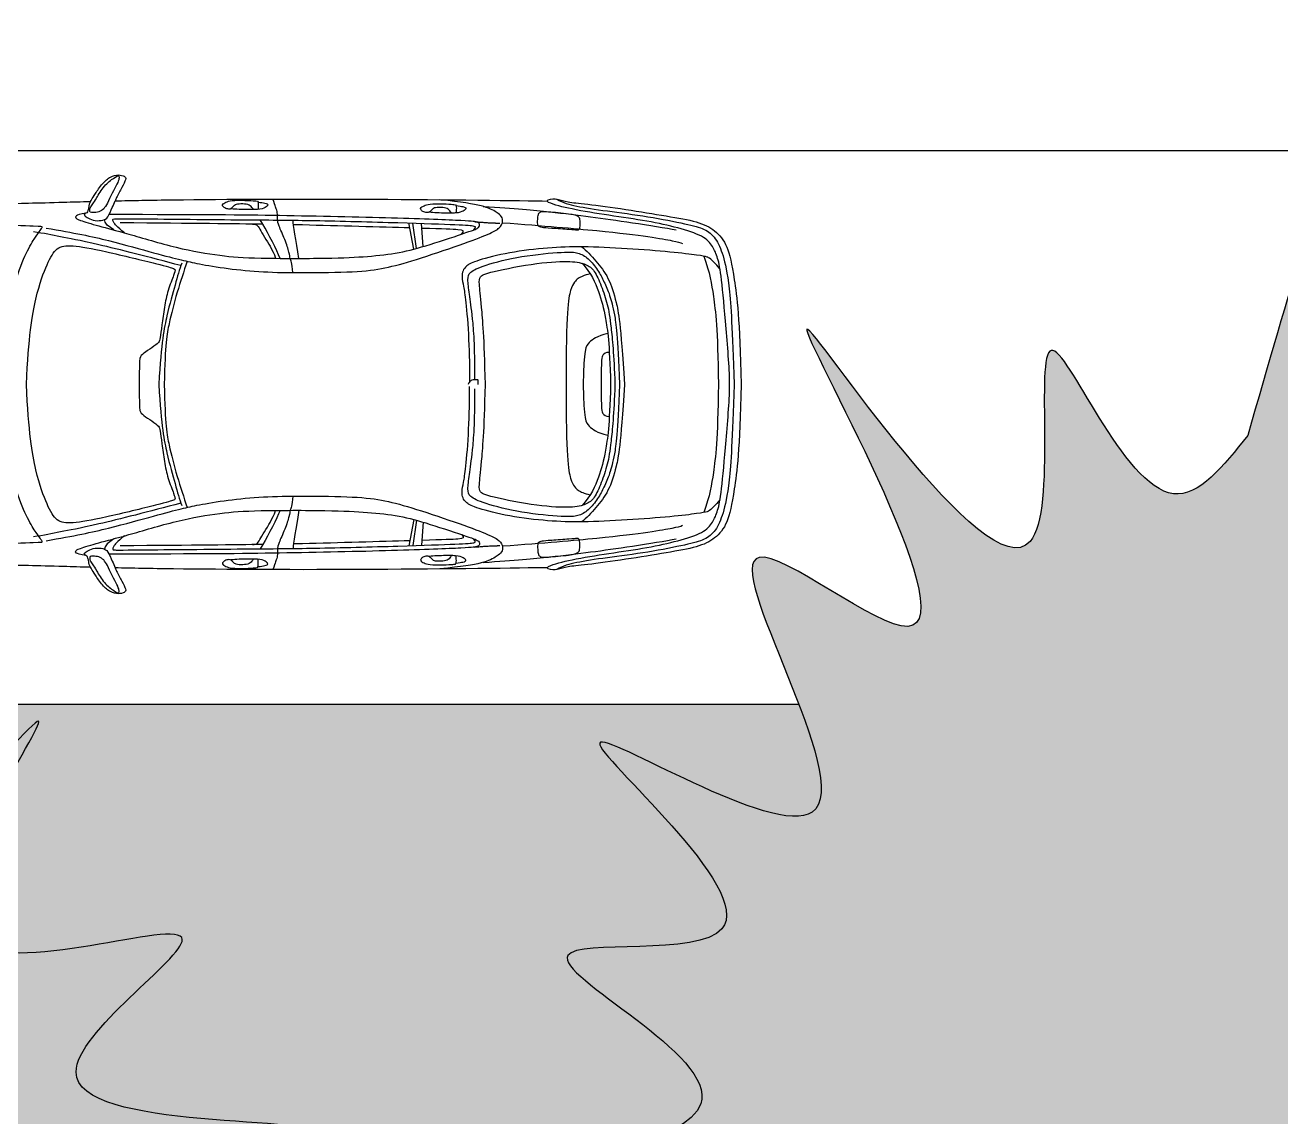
# Model space of a CAD drawing. Header units: metres. Extents: x 1203 to 2640, y 535 to 1122.
# Drawn here: x 1266.47 to 1273.02, y 638.59 to 644.29 of the extents above; entities that cross this region are included whole.
import ezdxf

# ---------------------------------------------------------------- set-up
doc = ezdxf.new("R2010")
doc.units = ezdxf.units.M
for name, color, linetype in [('car', 253, 'Continuous'), ('Layer1', 105, 'Continuous'), ('line work', 7, 'Continuous')]:
    doc.layers.add(name, color=color, linetype=linetype)
picture_1 = doc.add_image_def('image1.png', size_in_pixel=(941, 730))

msp = doc.modelspace()

# ---------------------------------------------------------------- hatches: boundary and pattern name
at = {"layer": 'line work', "lineweight": -3, "true_color": 0x90e203}
h = msp.add_hatch(color=62, dxfattribs=at)
h.dxf.hatch_style = 1
edge = h.paths.add_edge_path()
edge.add_line((1241.0606, 633.9787), (1241.0584, 633.984))
edge.add_line((1241.0584, 633.984), (1237.5124, 633.984))
edge.add_spline(control_points=[(1237.5124, 633.984), (1237.5451, 633.9103), (1237.7517, 633.4296), (1235.9935, 636.2871), (1236.1647, 632.8767), (1235.5567, 635.6433), (1235.2915, 633.1945), (1235.0529, 635.7285), (1234.4478, 633.1761), (1234.3926, 636.1333), (1233.0235, 632.5557), (1233.9191, 636.1028), (1233.0352, 635.0807), (1232.3977, 634.1008), (1233.0725, 635.4934), (1232.9786, 636.6505), (1231.1908, 635.2156), (1233.7339, 637.3455), (1231.0976, 637.0462), (1233.2729, 637.4331), (1231.0964, 638.4689), (1233.4053, 638.1188), (1231.1411, 640.0003), (1233.9502, 638.2091), (1232.1889, 640.9989), (1234.3796, 639.208), (1232.1961, 642.9809), (1234.5841, 639.2862), (1234.1539, 642.1916), (1234.8763, 640.3343), (1235.2579, 640.8149), (1235.3855, 640.9756)], knot_values=[24.028606, 24.028606, 24.028606, 24.028606, 24.253958, 25.961528, 27.103648, 28.144637, 28.994401, 29.931759, 30.873696, 31.916448, 33.269246, 34.849071, 35.495987, 36.149892, 37.43998, 37.950747, 38.930304, 40.29043, 41.243068, 42.036768, 43.076867, 43.892621, 45.052961, 46.218807, 47.576959, 48.432607, 50.070744, 51.677962, 52.681278, 53.664047, 54.157458, 54.157458, 54.157458, 54.157458], degree=3, periodic=0)
edge.add_spline(control_points=[(1235.3855, 640.9756), (1235.5944, 641.708), (1236.055, 643.3225), (1235.6187, 639.2771), (1237.3123, 643.2409), (1236.0218, 638.8105), (1238.5121, 641.9772), (1236.7059, 639.3304), (1239.2826, 640.2818), (1237.1653, 638.8241), (1240.4332, 639.0661), (1237.1558, 638.2003), (1240.9953, 637.4748), (1237.2221, 637.4799), (1240.1434, 636.3285), (1237.2802, 637.1829), (1238.3248, 635.6977), (1238.4755, 635.3993)], knot_values=[0, 0, 0, 0, 1.384531, 3.052251, 4.512271, 6.230514, 7.646267, 8.837739, 9.946582, 10.833662, 12.178284, 13.333393, 14.808876, 16.18735, 17.271419, 18.463426, 19.598324, 19.598324, 19.598324, 19.598324], degree=3, periodic=0)
edge.add_spline(control_points=[(1238.2667, 635.3993), (1238.3675, 635.33), (1238.5448, 635.2165), (1238.519, 635.3131), (1238.4755, 635.3993)], knot_values=[19.598324, 19.598324, 19.598324, 19.598324, 19.895937, 20.22398, 20.22398, 20.22398, 20.22398], degree=3, periodic=0)
edge.add_line((1238.4755, 635.3993), (1238.9461, 635.3993))
edge.add_line((1238.9461, 635.3993), (1240.1565, 638.7247))
edge.add_line((1240.1565, 638.7247), (1241.6355, 642.7883))
edge.add_line((1241.6355, 642.7883), (1242.1472, 644.194))
edge.add_line((1242.1472, 644.194), (1242.1472, 645.4574))
edge.add_line((1242.1472, 645.4574), (1241.1694, 646.8537))
edge.add_line((1241.1694, 646.8537), (1238.6851, 648.9383))
edge.add_spline(control_points=[(1238.6851, 648.9383), (1238.7605, 648.5032), (1239.8093, 647.1812), (1237.6725, 649.0008), (1239.6132, 646.2175), (1237.4299, 648.0188), (1238.9399, 645.1616), (1236.6992, 648.8032), (1236.8704, 645.3929), (1236.2624, 648.1594), (1235.9972, 645.7106), (1235.7586, 648.2447), (1235.1535, 645.6922), (1235.0983, 648.6495), (1233.7292, 645.0718), (1234.6248, 648.6189), (1233.7409, 647.5968), (1233.1034, 646.6169), (1233.7782, 648.0096), (1233.6843, 649.1666), (1231.8965, 647.7317), (1234.4396, 649.8617), (1231.8033, 649.5623), (1233.9786, 649.9492), (1231.8021, 650.985), (1234.111, 650.6349), (1231.8468, 652.5164), (1234.6559, 650.7252), (1232.8946, 653.515), (1235.0853, 651.7242), (1232.9017, 655.497), (1235.2898, 651.8023), (1234.8596, 654.7078), (1235.582, 652.8505), (1235.9636, 653.3311), (1236.0912, 653.4917)], knot_values=[18.729075, 18.729075, 18.729075, 18.729075, 19.926367, 20.858036, 22.216554, 23.184687, 24.253958, 25.961528, 27.103648, 28.144637, 28.994401, 29.931759, 30.873696, 31.916448, 33.269246, 34.849071, 35.495987, 36.149892, 37.43998, 37.950747, 38.930304, 40.29043, 41.243068, 42.036768, 43.076867, 43.892621, 45.052961, 46.218807, 47.576959, 48.432607, 50.070744, 51.677962, 52.681278, 53.664047, 54.157458, 54.157458, 54.157458, 54.157458], degree=3, periodic=0)
edge.add_spline(control_points=[(1236.0912, 653.4917), (1236.3001, 654.2241), (1236.7606, 655.8386), (1236.3243, 651.7933), (1238.018, 655.757), (1236.7275, 651.3266), (1239.0624, 654.2958), (1238.1831, 652.9803), (1238.1279, 652.6438)], knot_values=[0, 0, 0, 0, 1.384531, 3.052251, 4.512271, 6.230514, 7.646267, 8.567948, 8.567948, 8.567948, 8.567948], degree=3, periodic=0)
edge.add_line((1238.1279, 652.6438), (1238.7223, 652.3666))
edge.add_spline(control_points=[(1238.7223, 652.3666), (1239.0013, 652.4083), (1239.4297, 652.5181), (1239.1976, 652.2914), (1239.0942, 652.1931)], knot_values=[9.33645, 9.33645, 9.33645, 9.33645, 9.946582, 10.292538, 10.292538, 10.292538, 10.292538], degree=3, periodic=0)
edge.add_line((1239.0942, 652.1931), (1241.6633, 650.9952))
edge.add_line((1241.6633, 650.9952), (1243.929, 650.1705))
edge.add_line((1243.929, 650.1705), (1247.0765, 648.7028))
edge.add_line((1247.0765, 648.7028), (1249.1682, 647.9415))
edge.add_line((1249.1682, 647.9415), (1250.7226, 647.3757))
edge.add_line((1250.7226, 647.3757), (1253.3871, 647.1426))
edge.add_line((1253.3871, 647.1426), (1255.1587, 647.2976))
edge.add_line((1255.1587, 647.2976), (1257.7415, 647.5236))
edge.add_line((1257.7415, 647.5236), (1260.3795, 647.9887))
edge.add_line((1260.3795, 647.9887), (1264.6844, 648.7478))
edge.add_line((1264.6844, 648.7478), (1265.9694, 649.0921))
edge.add_spline(control_points=[(1265.9694, 649.0921), (1265.6932, 649.454), (1264.5487, 651.0122), (1264.7003, 647.9912), (1264.0923, 650.7577), (1263.8272, 648.3089), (1263.5886, 650.843), (1262.9834, 648.2905), (1262.9283, 651.2478), (1261.5591, 647.6701), (1262.4548, 651.2172), (1261.5708, 650.1951), (1260.9333, 649.2152), (1261.6081, 650.6079), (1261.5143, 651.7649), (1259.7264, 650.33), (1262.2695, 652.46), (1259.6333, 652.1606), (1261.8086, 652.5475), (1259.632, 653.5833), (1261.941, 653.2332), (1259.6768, 655.1147), (1262.4858, 653.3236), (1260.7245, 656.1133), (1262.9153, 654.3225), (1260.7317, 658.0953), (1263.1198, 654.4006), (1262.6896, 657.3061), (1263.4119, 655.4488), (1263.7936, 655.9294), (1263.9211, 656.09)], knot_values=[24.698138, 24.698138, 24.698138, 24.698138, 25.961528, 27.103648, 28.144637, 28.994401, 29.931759, 30.873696, 31.916448, 33.269246, 34.849071, 35.495987, 36.149892, 37.43998, 37.950747, 38.930304, 40.29043, 41.243068, 42.036768, 43.076867, 43.892621, 45.052961, 46.218807, 47.576959, 48.432607, 50.070744, 51.677962, 52.681278, 53.664047, 54.157458, 54.157458, 54.157458, 54.157458], degree=3, periodic=0)
edge.add_spline(control_points=[(1263.9211, 656.09), (1264.13, 656.8224), (1264.5906, 658.4369), (1264.1543, 654.3916), (1265.848, 658.3553), (1264.5574, 653.9249), (1267.0477, 657.0916), (1265.2415, 654.4448), (1267.8182, 655.3962), (1265.7009, 653.9385), (1268.9689, 654.1805), (1265.6915, 653.3147), (1269.531, 652.5892), (1265.7578, 652.5944), (1268.679, 651.4429), (1265.5405, 652.3795), (1267.8021, 649.6409), (1265.5025, 651.5991), (1267.4431, 648.8158), (1265.4133, 650.4906), (1265.9182, 649.3907), (1266.0422, 649.1116)], knot_values=[0, 0, 0, 0, 1.384531, 3.052251, 4.512271, 6.230514, 7.646267, 8.837739, 9.946582, 10.833662, 12.178284, 13.333393, 14.808876, 16.18735, 17.271419, 18.463426, 19.926367, 20.858036, 22.216554, 23.184687, 24.015311, 24.015311, 24.015311, 24.015311], degree=3, periodic=0)
edge.add_line((1266.0422, 649.1116), (1269.0927, 649.929))
edge.add_spline(control_points=[(1269.0927, 649.929), (1268.8968, 649.9315), (1268.4439, 649.8983), (1270.217, 650.2137), (1268.0404, 651.2495), (1270.3494, 650.8994), (1268.0852, 652.7809), (1270.8942, 650.9897), (1269.1329, 653.7795), (1271.3237, 651.9886), (1269.1401, 655.7615), (1271.5282, 652.0668), (1271.0979, 654.9722), (1271.8203, 653.1149), (1272.2019, 653.5955), (1272.3295, 653.7562)], knot_values=[40.805707, 40.805707, 40.805707, 40.805707, 41.243068, 42.036768, 43.076867, 43.892621, 45.052961, 46.218807, 47.576959, 48.432607, 50.070744, 51.677962, 52.681278, 53.664047, 54.157458, 54.157458, 54.157458, 54.157458], degree=3, periodic=0)
edge.add_spline(control_points=[(1272.3295, 653.7562), (1272.5384, 654.4886), (1272.999, 656.1031), (1272.5627, 652.0577), (1274.2563, 656.0215), (1272.9658, 651.5911), (1275.4561, 654.7578), (1273.6499, 652.111), (1276.2266, 653.0624), (1274.4527, 651.8411), (1275.4274, 651.7536), (1275.801, 651.7265)], knot_values=[0, 0, 0, 0, 1.384531, 3.052251, 4.512271, 6.230514, 7.646267, 8.837739, 9.946582, 10.833662, 11.636478, 11.636478, 11.636478, 11.636478], degree=3, periodic=0)
edge.add_spline(control_points=[(1275.801, 651.7265), (1276.0532, 651.7083), (1276.7154, 651.6719), (1274.0999, 650.9809), (1277.9394, 650.2554), (1274.1661, 650.2605), (1277.0874, 649.1091), (1273.9489, 650.0457), (1276.2105, 647.3071), (1273.9109, 649.2652), (1275.8515, 646.482), (1273.6683, 648.2833), (1275.1783, 645.4261), (1272.9376, 649.0677), (1273.1087, 645.6573), (1272.5007, 648.4239), (1272.2356, 645.9751), (1271.997, 648.5091), (1271.3918, 645.9567), (1271.3366, 648.9139), (1269.9675, 645.3363), (1270.8632, 648.8834), (1269.9792, 647.8613), (1269.3417, 646.8814), (1270.0165, 648.274), (1269.9227, 649.4311), (1268.1348, 647.9962), (1270.3401, 649.8432), (1269.3235, 649.9261), (1269.0927, 649.929)], knot_values=[11.636478, 11.636478, 11.636478, 11.636478, 12.178284, 13.333393, 14.808876, 16.18735, 17.271419, 18.463426, 19.926367, 20.858036, 22.216554, 23.184687, 24.253958, 25.961528, 27.103648, 28.144637, 28.994401, 29.931759, 30.873696, 31.916448, 33.269246, 34.849071, 35.495987, 36.149892, 37.43998, 37.950747, 38.930304, 40.29043, 40.805707, 40.805707, 40.805707, 40.805707], degree=3, periodic=0)
edge.add_line((1274.5332, 646.5699), (1253.5067, 646.5699))
edge.add_arc((1256.2726, 631.389), 15.4308, 100.32565, 170.3385)
at = {"layer": 'line work', "lineweight": -3}
h = msp.add_hatch(color=256, dxfattribs=at)
h.dxf.hatch_style = 1
h.set_gradient(color1=(76, 153, 0), color2=(88, 186, 72))
edge = h.paths.add_edge_path()
edge.add_spline(control_points=[(1272.8509, 642.1459), (1273.0598, 642.8782), (1273.5203, 644.4928), (1273.084, 640.4474), (1274.7777, 644.4112), (1273.4872, 639.9807), (1275.9775, 643.1474), (1274.1712, 640.5007), (1276.748, 641.4521), (1274.6306, 639.9944), (1277.8986, 640.2364), (1274.6212, 639.3706), (1278.4607, 638.6451), (1274.6875, 638.6502), (1277.6088, 637.4988), (1274.4702, 638.4354), (1276.7318, 635.6967), (1274.4322, 637.6549), (1276.3729, 634.8717), (1274.1896, 636.673), (1275.6996, 633.8157), (1273.4589, 637.4574), (1273.6301, 634.047), (1273.0221, 636.8136), (1272.7569, 634.3648), (1272.5183, 636.8988), (1271.9132, 634.3464), (1271.858, 637.3036), (1270.4889, 633.726), (1271.3845, 637.273), (1270.5006, 636.251), (1269.8631, 635.2711), (1270.5379, 636.6637), (1270.444, 637.8207), (1268.6562, 636.3859), (1271.1993, 638.5158), (1268.563, 638.2164), (1270.7383, 638.6034), (1268.5618, 639.6392), (1270.8707, 639.2891), (1268.6065, 641.1706), (1271.4156, 639.3794), (1269.6543, 642.1691), (1271.845, 640.3783), (1269.6614, 644.1512), (1272.0495, 640.4564), (1271.6193, 643.3619), (1272.3417, 641.5046), (1272.7233, 641.9852), (1272.8509, 642.1459)], knot_values=[0, 0, 0, 0, 1.384531, 3.052251, 4.512271, 6.230514, 7.646267, 8.837739, 9.946582, 10.833662, 12.178284, 13.333393, 14.808876, 16.18735, 17.271419, 18.463426, 19.926367, 20.858036, 22.216554, 23.184687, 24.253958, 25.961528, 27.103648, 28.144637, 28.994401, 29.931759, 30.873696, 31.916448, 33.269246, 34.849071, 35.495987, 36.149892, 37.43998, 37.950747, 38.930304, 40.29043, 41.243068, 42.036768, 43.076867, 43.892621, 45.052961, 46.218807, 47.576959, 48.432607, 50.070744, 51.677962, 52.681278, 53.664047, 54.157458, 54.157458, 54.157458, 54.157458], degree=3, periodic=0)
h = msp.add_hatch(color=256, dxfattribs=at)
h.dxf.hatch_style = 1
h.set_gradient(color1=(76, 153, 0), color2=(88, 186, 72))
edge = h.paths.add_edge_path()
edge.add_spline(control_points=[(1264.1022, 640.5949), (1264.3112, 641.3273), (1264.7717, 642.9418), (1264.3354, 638.8965), (1266.0291, 642.8602), (1264.7386, 638.4298), (1267.2288, 641.5965), (1265.4226, 638.9497), (1267.9993, 639.9011), (1265.882, 638.4435), (1269.15, 638.6854), (1265.8726, 637.8196), (1269.7121, 637.0941), (1265.9389, 637.0993), (1268.8602, 635.9478), (1265.7216, 636.8844), (1267.9832, 634.1458), (1265.6836, 636.104), (1267.6243, 633.3207), (1265.441, 635.1221), (1266.951, 632.2648), (1264.7103, 635.9064), (1264.8814, 632.4961), (1264.2735, 635.2626), (1264.0083, 632.8138), (1263.7697, 635.3479), (1263.1645, 632.7955), (1263.1094, 635.7527), (1261.7402, 632.175), (1262.6359, 635.7221), (1261.752, 634.7), (1261.1144, 633.7201), (1261.7892, 635.1128), (1261.6954, 636.2698), (1259.9076, 634.8349), (1262.4506, 636.9649), (1259.8144, 636.6655), (1261.9897, 637.0524), (1259.8131, 638.0882), (1262.1221, 637.7382), (1259.8579, 639.6197), (1262.6669, 637.8285), (1260.9057, 640.6182), (1263.0964, 638.8274), (1260.9128, 642.6002), (1263.3009, 638.9055), (1262.8707, 641.811), (1263.593, 639.9537), (1263.9747, 640.4343), (1264.1022, 640.5949)], knot_values=[0, 0, 0, 0, 1.384531, 3.052251, 4.512271, 6.230514, 7.646267, 8.837739, 9.946582, 10.833662, 12.178284, 13.333393, 14.808876, 16.18735, 17.271419, 18.463426, 19.926367, 20.858036, 22.216554, 23.184687, 24.253958, 25.961528, 27.103648, 28.144637, 28.994401, 29.931759, 30.873696, 31.916448, 33.269246, 34.849071, 35.495987, 36.149892, 37.43998, 37.950747, 38.930304, 40.29043, 41.243068, 42.036768, 43.076867, 43.892621, 45.052961, 46.218807, 47.576959, 48.432607, 50.070744, 51.677962, 52.681278, 53.664047, 54.157458, 54.157458, 54.157458, 54.157458], degree=3, periodic=0)
at = {"layer": 'line work', "lineweight": -3, "true_color": 0x90e203}
h = msp.add_hatch(color=62, dxfattribs=at)
h.dxf.hatch_style = 1
edge = h.paths.add_edge_path()
edge.add_spline(control_points=[(1270.1755, 638.2206), (1269.9424, 638.3732), (1268.6119, 638.2251), (1270.7383, 638.6034), (1268.5618, 639.6392), (1270.8707, 639.2891), (1268.6065, 641.1706), (1270.8164, 639.7615), (1270.6052, 640.4864), (1270.5073, 640.7432)], knot_values=[40.353073, 40.353073, 40.353073, 40.353073, 41.243068, 42.036768, 43.076867, 43.892621, 45.052961, 46.218807, 46.791124, 46.791124, 46.791124, 46.791124], degree=3, periodic=0)
edge.add_line((1270.5073, 640.7432), (1265.4262, 640.7432))
edge.add_spline(control_points=[(1265.4262, 640.7432), (1265.348, 640.285), (1265.1834, 638.9955), (1267.2288, 641.5965), (1265.4226, 638.9497), (1267.9993, 639.9011), (1265.882, 638.4435), (1268.644, 638.648), (1267.7569, 638.3376), (1267.4915, 638.2206)], knot_values=[5.284947, 5.284947, 5.284947, 5.284947, 6.230514, 7.646267, 8.837739, 9.946582, 10.833662, 12.178284, 12.809013, 12.809013, 12.809013, 12.809013], degree=3, periodic=0)
edge.add_line((1267.4915, 638.2206), (1270.1755, 638.2206))

# ---------------------------------------------------------------- linework, layer by layer
at = {"layer": 'car'}
for points in [[(1266.9332, 643.2182), (1266.8986, 643.2438), (1266.8875, 643.2593), (1266.8833, 643.2717)], [(1267.7099, 643.2478), (1267.6964, 643.2703)], [(1268.4993, 643.118), (1268.4717, 643.2543)], [(1268.5131, 643.1217), (1268.4925, 643.2536)], [(1268.5473, 643.1316), (1268.5393, 643.2521)], [(1268.4993, 641.7061), (1268.4717, 641.5698)], [(1268.5131, 641.7024), (1268.4925, 641.5705)], [(1268.5473, 641.6925), (1268.5393, 641.572)], [(1266.9332, 641.6059), (1266.8986, 641.5803), (1266.8875, 641.5648), (1266.8833, 641.5524)], [(1267.7099, 641.5763), (1267.6964, 641.5538)]]:
    msp.add_lwpolyline(points, dxfattribs=at)
for points, knots in [([(1269.199, 643.3753), (1269.1962, 643.3732), (1269.195, 643.3711), (1269.1954, 643.369), (1269.064, 643.3712), (1268.2095, 643.3822), (1267.3478, 643.3779), (1267.0255, 643.3719), (1266.9397, 643.37), (1266.9421, 643.3755), (1266.9524, 643.3979), (1266.9762, 643.441), (1266.9987, 643.485), (1266.991, 643.4989), (1266.957, 643.508), (1266.9168, 643.4984), (1266.8723, 643.463), (1266.8326, 643.4027), (1266.82, 643.3808), (1266.8133, 643.3696), (1266.8118, 643.367), (1266.7608, 643.3656), (1266.5677, 643.3601), (1266.3579, 643.3549), (1266.2918, 643.354), (1266.243, 643.3512), (1266.2281, 643.3668), (1266.1086, 643.3774), (1265.6787, 643.3613), (1265.5203, 643.3507), (1265.357, 643.3196), (1265.2435, 643.29), (1265.2159, 643.2751), (1265.2078, 643.2696), (1265.188, 643.2637), (1265.1413, 643.2379), (1265.1106, 643.203), (1265.0751, 643.1363), (1265.0397, 643.0358), (1265.0048, 642.8804), (1264.9877, 642.8125), (1264.9934, 642.7644), (1264.991, 642.7606), (1264.9842, 642.7468), (1264.9766, 642.705), (1264.955, 642.412), (1264.9766, 642.1191), (1264.9842, 642.0773), (1264.991, 642.0635), (1264.9934, 642.0597), (1264.9877, 642.0116), (1265.0048, 641.9437), (1265.0397, 641.7883), (1265.0751, 641.6878), (1265.1106, 641.6211), (1265.1413, 641.5862), (1265.188, 641.5604), (1265.2078, 641.5545), (1265.2159, 641.549), (1265.2435, 641.5341), (1265.357, 641.5045), (1265.5203, 641.4733), (1265.6787, 641.4628), (1266.1086, 641.4466), (1266.2281, 641.4573), (1266.243, 641.4729), (1266.2918, 641.4701), (1266.3579, 641.4692), (1266.5677, 641.464), (1266.7608, 641.4585), (1266.8118, 641.4571), (1266.8133, 641.4545), (1266.82, 641.4433), (1266.8326, 641.4214), (1266.8723, 641.3611), (1266.9168, 641.3257), (1266.957, 641.3161), (1266.991, 641.3252), (1266.9987, 641.3391), (1266.9762, 641.3831), (1266.9524, 641.4262), (1266.9421, 641.4486), (1266.9397, 641.454), (1267.0255, 641.4521), (1267.3478, 641.4462), (1268.2095, 641.4419), (1269.064, 641.4529), (1269.1954, 641.4551), (1269.195, 641.453), (1269.1962, 641.4509), (1269.199, 641.4488), (1269.2152, 641.442), (1269.2532, 641.4446), (1269.2975, 641.4617), (1269.3844, 641.4679), (1269.6041, 641.4976), (1269.8256, 641.5345), (1269.9832, 641.5615), (1270.0724, 641.6048), (1270.1381, 641.684), (1270.1678, 641.8308), (1270.2003, 642.0713), (1270.2066, 642.412), (1270.2003, 642.7528), (1270.1678, 642.9933), (1270.1381, 643.1401), (1270.0724, 643.2193), (1269.9832, 643.2626), (1269.8256, 643.2896), (1269.6041, 643.3265), (1269.3844, 643.3562), (1269.2975, 643.3624), (1269.2532, 643.3795), (1269.2152, 643.3821), (1269.199, 643.3753)], [9.811373, 9.811373, 9.811373, 9.811373, 10.30411, 10.30411, 10.30411, 11.197316, 12.197316, 12.644155, 12.644155, 12.644155, 12.969408, 13.969408, 14.969408, 15.969408, 16.969408, 17.969408, 18.969408, 19.969408, 20.969408, 21.294549, 21.294549, 21.294549, 21.606904, 22.606904, 23.220672, 23.220672, 23.220672, 24.159635, 25.159635, 26.159635, 27.159635, 28.159635, 28.738873, 28.738873, 28.738873, 29.738873, 30.738873, 31.738873, 32.738873, 33.738873, 34.738873, 34.738873, 34.738873, 35.285563, 36.285563, 36.285563, 36.285563, 37.285563, 37.832254, 37.832254, 37.832254, 38.832254, 39.832254, 40.832254, 41.832254, 42.832254, 43.832254, 43.832254, 43.832254, 44.411492, 45.411492, 46.411492, 47.411492, 48.411492, 49.350455, 49.350455, 49.350455, 49.964223, 50.964223, 51.276578, 51.276578, 51.276578, 51.601719, 52.601719, 53.601719, 54.601719, 55.601719, 56.601719, 57.601719, 58.601719, 59.601719, 59.926972, 59.926972, 59.926972, 60.373811, 61.373811, 62.267016, 62.267016, 62.267016, 62.759754, 62.759754, 62.759754, 63.571127, 64.571127, 65.571127, 66.571127, 67.571127, 68.571127, 69.571127, 70.571127, 71.571127, 72.571127, 72.571127, 72.571127, 73.571127, 74.571127, 75.571127, 76.571127, 77.571127, 78.571127, 79.571127, 80.571127, 81.571127, 82.382499, 82.382499, 82.382499, 82.382499]), ([(1266.8118, 643.367), (1266.8087, 643.3615), (1266.802, 643.3492), (1266.8026, 643.3422), (1266.8019, 643.3368), (1266.8011, 643.3314), (1266.7976, 643.318), (1266.7933, 643.307), (1266.7785, 643.3027), (1266.7775, 643.2936), (1266.7972, 643.2797), (1266.8326, 643.2639), (1266.8804, 643.2682), (1266.9001, 643.2797), (1266.9231, 643.3309), (1266.9346, 643.3587), (1266.9397, 643.37)], [18.325141, 18.325141, 18.325141, 18.325141, 19, 20, 20, 20, 21, 22, 23, 24, 25, 26, 27, 28, 29, 29.674747, 29.674747, 29.674747, 29.674747]), ([(1267.6859, 643.3632), (1267.7005, 643.3615), (1267.7317, 643.3569), (1267.7386, 643.3502), (1267.731, 643.339), (1267.7012, 643.324), (1267.6374, 643.3235), (1267.567, 643.3256), (1267.5439, 643.3284), (1267.543, 643.3286)], [0.348642, 0.348642, 0.348642, 0.348642, 1, 2, 3, 4, 5, 6, 6.040441, 6.040441, 6.040441, 6.040441]), ([(1268.7196, 643.3449), (1268.7342, 643.3432), (1268.7654, 643.3387), (1268.7723, 643.3319), (1268.7647, 643.3208), (1268.7349, 643.3057), (1268.6711, 643.3052), (1268.6007, 643.3073), (1268.5776, 643.3102), (1268.5767, 643.3103)], [0.348642, 0.348642, 0.348642, 0.348642, 1, 2, 3, 4, 5, 6, 6.040441, 6.040441, 6.040441, 6.040441]), ([(1269.1954, 641.4551), (1269.1957, 641.4573), (1269.1977, 641.4596), (1269.2013, 641.462), (1269.2299, 641.475), (1269.3258, 641.4998), (1269.5156, 641.5297), (1269.7235, 641.5596), (1269.8796, 641.5946), (1270.0139, 641.637), (1270.0598, 641.6917), (1270.0854, 641.75), (1270.1036, 641.839), (1270.1277, 642.1053), (1270.147, 642.348), (1270.1464, 642.412), (1270.147, 642.4761), (1270.1277, 642.7188), (1270.1036, 642.9851), (1270.0854, 643.0741), (1270.0598, 643.1324), (1270.0139, 643.1871), (1269.8796, 643.2294), (1269.7235, 643.2645), (1269.5156, 643.2944), (1269.3258, 643.3243), (1269.2299, 643.349), (1269.2013, 643.3621), (1269.1977, 643.3645), (1269.1957, 643.3667), (1269.1954, 643.369)], [0, 0, 0, 0, 0.507262, 0.507262, 0.507262, 1.359712, 2.359712, 3.359712, 4.359712, 5.359712, 6.359712, 7.359712, 8.359712, 9.359712, 10.359712, 10.359712, 10.359712, 11.359712, 12.359712, 13.359712, 14.359712, 15.359712, 16.359712, 17.359712, 18.359712, 19.359712, 20.212163, 20.212163, 20.212163, 20.719425, 20.719425, 20.719425, 20.719425]), ([(1269.2426, 643.3789), (1269.2788, 643.3588), (1269.3362, 643.3425), (1269.4976, 643.3174), (1269.7238, 643.2896), (1269.9302, 643.2473), (1270.0185, 643.2247), (1270.0747, 643.1795), (1270.1133, 643.0912), (1270.1447, 642.949), (1270.1615, 642.7031), (1270.1702, 642.412), (1270.1615, 642.121), (1270.1447, 641.8751), (1270.1133, 641.7329), (1270.0747, 641.6446), (1270.0185, 641.5994), (1269.9302, 641.5768), (1269.7238, 641.5345), (1269.4976, 641.5067), (1269.3362, 641.4816), (1269.2788, 641.4653), (1269.2426, 641.4452)], [0, 0, 0, 0, 1, 2, 3, 4, 5, 6, 7, 8, 9, 9, 9, 10, 11, 12, 13, 14, 15, 16, 17, 18, 18, 18, 18]), ([(1265.377, 641.6371), (1265.6576, 641.6085), (1265.9444, 641.5908), (1266.298, 641.5785), (1266.5537, 641.5882), (1266.559, 641.5891), (1266.5599, 641.5925), (1266.5518, 641.6035), (1266.5212, 641.647), (1266.4704, 641.7298), (1266.4097, 641.893), (1266.3723, 642.0596), (1266.3527, 642.2128), (1266.3447, 642.3581), (1266.3439, 642.412), (1266.3447, 642.466), (1266.3527, 642.6113), (1266.3723, 642.7645), (1266.4097, 642.9311), (1266.4704, 643.0943), (1266.5212, 643.1771), (1266.5518, 643.2206), (1266.5599, 643.2316), (1266.559, 643.235), (1266.5537, 643.2359), (1266.298, 643.2456), (1265.9444, 643.2333), (1265.6576, 643.2156), (1265.377, 643.187)], [0, 0, 0, 0, 1, 2, 3, 4, 5, 6, 7, 8, 9, 10, 11, 12, 12, 12, 13, 14, 15, 16, 17, 18, 19, 20, 21, 22, 23, 24, 24, 24, 24]), ([(1267.8002, 643.0698), (1267.7828, 643.1155), (1267.7413, 643.1946), (1267.7099, 643.2478), (1267.5651, 643.2499), (1267.363, 643.2518), (1266.9654, 643.2551)], [0, 0, 0, 0, 1, 1, 1, 1.647053, 1.647053, 1.647053, 1.647053]), ([(1268.4769, 643.2282), (1268.3292, 643.2326), (1268.0835, 643.2401), (1267.8863, 643.2446), (1267.8704, 643.2449)], [2.031077, 2.031077, 2.031077, 2.031077, 3, 3.084546, 3.084546, 3.084546, 3.084546]), ([(1268.7475, 643.196), (1268.7631, 643.2134), (1268.7577, 643.2201), (1268.6522, 643.223), (1268.541, 643.2263)], [0, 0, 0, 0, 1, 1.877916, 1.877916, 1.877916, 1.877916]), ([(1266.4768, 642.412), (1266.4878, 642.1635), (1266.5248, 641.937), (1266.5866, 641.775), (1266.6333, 641.6927), (1266.706, 641.6831), (1266.868, 641.7119), (1267.1947, 641.7915), (1267.2537, 641.8093), (1267.2527, 641.8155), (1267.2499, 641.8314), (1267.2135, 641.9225), (1267.1959, 642.0069), (1267.1833, 642.1069), (1267.1725, 642.1772), (1267.1716, 642.1916), (1267.1328, 642.2204), (1267.0842, 642.2519), (1267.0662, 642.2708), (1267.0662, 642.3059), (1267.0653, 642.412), (1267.0662, 642.5181), (1267.0662, 642.5533), (1267.0842, 642.5722), (1267.1328, 642.6037), (1267.1716, 642.6325), (1267.1725, 642.6469), (1267.1833, 642.7172), (1267.1959, 642.8171), (1267.2135, 642.9016), (1267.2499, 642.9927), (1267.2527, 643.0086), (1267.2537, 643.0148), (1267.1947, 643.0326), (1266.868, 643.1122), (1266.706, 643.141), (1266.6333, 643.1314), (1266.5866, 643.0491), (1266.5248, 642.8871), (1266.4878, 642.6606), (1266.4768, 642.412)], [0, 0, 0, 0, 1, 2, 3, 4, 5, 6, 7, 8, 9, 10, 11, 12, 13, 14, 15, 16, 17, 18, 18, 18, 19, 20, 21, 22, 23, 24, 25, 26, 27, 28, 29, 30, 31, 32, 33, 34, 35, 36, 36, 36, 36]), ([(1270.0962, 643.0154), (1270.0464, 643.0698), (1270.0328, 643.0769), (1269.9902, 643.0857), (1269.8502, 643.1023), (1269.6133, 643.1212), (1269.3686, 643.1324), (1269.205, 643.1271), (1268.9928, 643.1017), (1268.8191, 643.0574), (1268.7695, 643.0296), (1268.7535, 643.0054), (1268.7476, 642.9752), (1268.7582, 642.9238), (1268.769, 642.8628), (1268.7864, 642.6572), (1268.7899, 642.4899), (1268.7882, 642.4224)], [0, 0, 0, 0, 1, 2, 3, 4, 5, 6, 7, 8, 9, 10, 11, 12, 13, 14, 14.950636, 14.950636, 14.950636, 14.950636]), ([(1269.3751, 643.1297), (1269.3985, 643.1121), (1269.4516, 643.0545), (1269.5156, 642.9725), (1269.5561, 642.8456), (1269.5768, 642.7366), (1269.5975, 642.412), (1269.5768, 642.0875), (1269.5561, 641.9785), (1269.5156, 641.8515), (1269.4516, 641.7696), (1269.3985, 641.712), (1269.3751, 641.6943)], [0, 0, 0, 0, 1, 2, 3, 4, 4, 4, 5, 6, 7, 8, 8, 8, 8]), ([(1268.8177, 642.4354), (1268.8173, 642.6213), (1268.8049, 642.7751), (1268.7871, 642.888), (1268.7781, 642.9663), (1268.7853, 642.996), (1268.8547, 643.0321), (1269.0564, 643.0843), (1269.2969, 643.105), (1269.3563, 643.1014), (1269.4086, 643.0726), (1269.4617, 643.0068), (1269.4905, 642.9501), (1269.522, 642.8799), (1269.5445, 642.7889), (1269.5626, 642.6718), (1269.5725, 642.412), (1269.5626, 642.1523), (1269.5445, 642.0352), (1269.522, 641.9442), (1269.4905, 641.874), (1269.4617, 641.8172), (1269.4086, 641.7515), (1269.3563, 641.7227), (1269.2969, 641.7191), (1269.0564, 641.7398), (1268.8547, 641.792), (1268.7853, 641.8281), (1268.7781, 641.8578), (1268.7871, 641.9361), (1268.8049, 642.049), (1268.8173, 642.2028), (1268.8177, 642.3887)], [0, 0, 0, 0, 0.960685, 1.960685, 2.960685, 3.960685, 4.960685, 5.960685, 6.960685, 7.960685, 8.960685, 9.960685, 10.960685, 11.960685, 12.960685, 13.960685, 13.960685, 13.960685, 14.960685, 15.960685, 16.960685, 17.960685, 18.960685, 19.960685, 20.960685, 21.960685, 22.960685, 23.960685, 24.960685, 25.960685, 26.960685, 27.921371, 27.921371, 27.921371, 27.921371]), ([(1270.0112, 643.081), (1270.0437, 642.9933), (1270.0624, 642.8754), (1270.0844, 642.7052), (1270.088, 642.412), (1270.0844, 642.1189), (1270.0624, 641.9487), (1270.0437, 641.8308), (1270.0112, 641.7431)], [0, 0, 0, 0, 0.881811, 1.881811, 1.881811, 1.881811, 2.881811, 3.763623, 3.763623, 3.763623, 3.763623]), ([(1267.2875, 643.0444), (1267.2758, 643.0129), (1267.2542, 642.9382), (1267.2092, 642.7779), (1267.1813, 642.6365), (1267.1677, 642.412), (1267.1813, 642.1876), (1267.2092, 642.0462), (1267.2542, 641.8859), (1267.2758, 641.8112), (1267.2875, 641.7797)], [0, 0, 0, 0, 1, 2, 3, 3, 3, 4, 5, 6, 6, 6, 6]), ([(1267.3155, 643.0543), (1267.2984, 643.0034), (1267.257, 642.8769), (1267.2192, 642.7293), (1267.2003, 642.6239), (1267.1958, 642.412), (1267.2003, 642.2002), (1267.2192, 642.0948), (1267.257, 641.9472), (1267.2984, 641.8207), (1267.3155, 641.7698)], [0, 0, 0, 0, 0.85838, 1.85838, 2.85838, 2.85838, 2.85838, 3.85838, 4.85838, 5.71676, 5.71676, 5.71676, 5.71676]), ([(1268.8718, 642.412), (1268.8664, 642.1604), (1268.8493, 641.9848), (1268.8394, 641.8767), (1268.8394, 641.8515), (1268.8781, 641.8272), (1269.1582, 641.774), (1269.3284, 641.7668), (1269.4006, 641.7847), (1269.4408, 641.8143), (1269.4767, 641.8962), (1269.5112, 641.9948), (1269.5265, 642.0943), (1269.542, 642.2515), (1269.5479, 642.412), (1269.542, 642.5726), (1269.5265, 642.7298), (1269.5112, 642.8293), (1269.4767, 642.9279), (1269.4408, 643.0098), (1269.4006, 643.0394), (1269.3284, 643.0573), (1269.1582, 643.0501), (1268.8781, 642.9969), (1268.8394, 642.9726), (1268.8394, 642.9474), (1268.8493, 642.8393), (1268.8664, 642.6637), (1268.8718, 642.412)], [0, 0, 0, 0, 1, 2, 3, 4, 5, 6, 7, 8, 9, 10, 11, 12, 12, 12, 13, 14, 15, 16, 17, 18, 19, 20, 21, 22, 23, 24, 24, 24, 24]), ([(1269.3764, 643.0441), (1269.4231, 642.9942), (1269.4684, 642.8921), (1269.499, 642.7703), (1269.5194, 642.6302), (1269.5253, 642.412), (1269.5194, 642.1939), (1269.499, 642.0538), (1269.4684, 641.932), (1269.4231, 641.8299), (1269.3764, 641.78)], [0, 0, 0, 0, 1, 2, 3, 3, 3, 4, 5, 6, 6, 6, 6]), ([(1269.4192, 642.9886), (1269.3852, 642.9814), (1269.3563, 642.9658), (1269.3163, 642.9325), (1269.2918, 642.7902), (1269.2941, 642.412), (1269.2918, 642.0339), (1269.3163, 641.8916), (1269.3563, 641.8582), (1269.3852, 641.8427), (1269.4192, 641.8355)], [0, 0, 0, 0, 1, 2, 3, 3, 3, 4, 5, 6, 6, 6, 6]), ([(1269.5105, 642.6777), (1269.4531, 642.6634), (1269.4097, 642.6312), (1269.3841, 642.5967), (1269.3819, 642.412), (1269.3841, 642.2274), (1269.4097, 642.1929), (1269.4531, 642.1607), (1269.5105, 642.1464)], [0, 0, 0, 0, 1, 2, 2, 2, 3, 4, 4, 4, 4]), ([(1269.5185, 642.579), (1269.4999, 642.5789), (1269.4828, 642.5659), (1269.4757, 642.547), (1269.4769, 642.412), (1269.4757, 642.2771), (1269.4828, 642.2582), (1269.4999, 642.2452), (1269.5185, 642.2451)], [0, 0, 0, 0, 1, 2, 2, 2, 3, 4, 4, 4, 4]), ([(1270.0962, 641.8087), (1270.0464, 641.7543), (1270.0328, 641.7472), (1269.9902, 641.7384), (1269.8502, 641.7218), (1269.6133, 641.7029), (1269.3686, 641.6917), (1269.205, 641.697), (1268.9928, 641.7224), (1268.8191, 641.7667), (1268.7695, 641.7945), (1268.7535, 641.8187), (1268.7476, 641.8489), (1268.7582, 641.9003), (1268.769, 641.9613), (1268.7864, 642.1669), (1268.7899, 642.3342), (1268.7882, 642.4017)], [0, 0, 0, 0, 1, 2, 3, 4, 5, 6, 7, 8, 9, 10, 11, 12, 13, 14, 14.950636, 14.950636, 14.950636, 14.950636]), ([(1267.8002, 641.7543), (1267.7828, 641.7086), (1267.7413, 641.6295), (1267.7099, 641.5763), (1267.5651, 641.5742), (1267.363, 641.5723), (1266.9654, 641.569)], [0, 0, 0, 0, 1, 1, 1, 1.647053, 1.647053, 1.647053, 1.647053]), ([(1268.7475, 641.6281), (1268.7631, 641.6107), (1268.7577, 641.604), (1268.6522, 641.601), (1268.541, 641.5978)], [0, 0, 0, 0, 1, 1.877916, 1.877916, 1.877916, 1.877916]), ([(1266.8118, 641.4571), (1266.8087, 641.4626), (1266.802, 641.4749), (1266.8026, 641.4819), (1266.8019, 641.4873), (1266.8011, 641.4927), (1266.7976, 641.5061), (1266.7933, 641.5171), (1266.7785, 641.5214), (1266.7775, 641.5305), (1266.7972, 641.5444), (1266.8326, 641.5602), (1266.8804, 641.5559), (1266.9001, 641.5444), (1266.9231, 641.4932), (1266.9346, 641.4654), (1266.9397, 641.454)], [18.325141, 18.325141, 18.325141, 18.325141, 19, 20, 20, 20, 21, 22, 23, 24, 25, 26, 27, 28, 29, 29.674747, 29.674747, 29.674747, 29.674747]), ([(1268.4769, 641.5959), (1268.3292, 641.5915), (1268.0835, 641.584), (1267.8863, 641.5795), (1267.8704, 641.5791)], [2.031077, 2.031077, 2.031077, 2.031077, 3, 3.084546, 3.084546, 3.084546, 3.084546]), ([(1267.6859, 641.4609), (1267.7005, 641.4626), (1267.7317, 641.4672), (1267.7386, 641.4739), (1267.731, 641.4851), (1267.7012, 641.5001), (1267.6374, 641.5006), (1267.567, 641.4985), (1267.5439, 641.4957), (1267.543, 641.4955)], [0.348642, 0.348642, 0.348642, 0.348642, 1, 2, 3, 4, 5, 6, 6.040441, 6.040441, 6.040441, 6.040441]), ([(1268.7196, 641.4792), (1268.7342, 641.4809), (1268.7654, 641.4854), (1268.7723, 641.4922), (1268.7647, 641.5033), (1268.7349, 641.5183), (1268.6711, 641.5189), (1268.6007, 641.5168), (1268.5776, 641.5139), (1268.5767, 641.5138)], [0.348642, 0.348642, 0.348642, 0.348642, 1, 2, 3, 4, 5, 6, 6.040441, 6.040441, 6.040441, 6.040441])]:
    msp.add_open_spline(points, degree=3, knots=knots, dxfattribs=at)
for points, degree in [([(1266.8226, 643.354), (1266.8176, 643.3465), (1266.8088, 643.3344), (1266.8065, 643.3204), (1266.8076, 643.3092), (1266.8224, 643.3088), (1266.8565, 643.3103), (1266.8813, 643.3274), (1266.8976, 643.353), (1266.9236, 643.4107), (1266.9522, 643.4615), (1266.9608, 643.4867), (1266.9615, 643.5047), (1266.9375, 643.4941), (1266.8813, 643.4507), (1266.839, 643.3793), (1266.8277, 643.3615), (1266.8226, 643.354)], 3), ([(1266.5793, 643.228), (1266.7274, 643.2032), (1266.909, 643.1646), (1267.1585, 643.0931), (1267.2942, 643.0588), (1267.3657, 643.0427), (1267.5247, 643.015), (1267.7114, 642.9975), (1267.9084, 642.9939), (1268.2009, 642.9975), (1268.3483, 643.0165), (1268.4927, 643.0566), (1268.7539, 643.1441), (1268.8983, 643.1996), (1268.9501, 643.228), (1268.9647, 643.2601), (1268.9581, 643.2886), (1268.9362, 643.3075), (1268.8669, 643.3469), (1268.7495, 643.3623), (1268.635, 643.3758)], 3), ([(1267.6862, 643.3371), (1267.6865, 643.344), (1267.6878, 643.369), (1267.6787, 643.3686), (1267.6431, 643.3725), (1267.5539, 643.3735), (1267.5236, 643.3659), (1267.4995, 643.3529), (1267.4987, 643.3444), (1267.5104, 643.3315), (1267.5349, 643.3253), (1267.5452, 643.3283), (1267.5603, 643.3447), (1267.5728, 643.3539), (1267.6177, 643.3543), (1267.6482, 643.3471), (1267.6586, 643.3239), (1267.6674, 643.3241), (1267.6837, 643.325), (1267.6859, 643.3279), (1267.6859, 643.3303), (1267.6862, 643.3371)], 3), ([(1267.8669, 642.9953), (1267.8633, 643.0473), (1267.8507, 643.0696), (1267.8507, 643.095), (1267.8264, 643.167), (1267.7904, 643.2465), (1267.7868, 643.2696), (1267.7876, 643.2696), (1267.7876, 643.293), (1267.785, 643.3201), (1267.776, 643.3399), (1267.7624, 643.3791)], 3), ([(1268.7199, 643.3189), (1268.7202, 643.3257), (1268.7215, 643.3508), (1268.7124, 643.3503), (1268.6768, 643.3542), (1268.5875, 643.3553), (1268.5573, 643.3476), (1268.5332, 643.3347), (1268.5323, 643.3262), (1268.5441, 643.3132), (1268.5686, 643.307), (1268.5789, 643.3101), (1268.5939, 643.3264), (1268.6065, 643.3357), (1268.6514, 643.3361), (1268.6819, 643.3289), (1268.6922, 643.3057), (1268.7011, 643.3059), (1268.7174, 643.3067), (1268.7195, 643.3097), (1268.7196, 643.312), (1268.7199, 643.3189)], 3), ([(1268.8606, 643.3411), (1269.028, 643.3316), (1269.2213, 643.312), (1269.419, 643.288), (1269.6281, 643.2584), (1269.8162, 643.2287), (1269.8679, 643.2182)], 3), ([(1266.7876, 643.3056), (1266.7545, 643.3009), (1266.7328, 643.2916), (1266.7324, 643.2823), (1266.7421, 643.2718), (1266.8506, 643.2392), (1266.9876, 643.205), (1267.2663, 643.1199), (1267.4969, 643.0815), (1267.6602, 643.0691), (1268.072, 643.0691), (1268.2601, 643.0787), (1268.4248, 643.0966), (1268.5689, 643.1364), (1268.8031, 643.2142), (1268.8423, 643.2301), (1268.843, 643.2503), (1268.8299, 643.2592), (1268.8012, 643.265), (1268.4271, 643.2803), (1267.7847, 643.2941), (1267.41, 643.2982), (1266.9073, 643.2978)], 3), ([(1266.9892, 643.2028), (1266.9475, 643.2346), (1266.9269, 643.2625), (1266.9262, 643.2737), (1266.932, 643.2768), (1266.9677, 643.2772), (1267.6845, 643.27), (1267.9429, 643.2691), (1268.45, 643.2556), (1268.7508, 643.2448), (1268.8244, 643.2398), (1268.8216, 643.2316), (1268.8097, 643.2178)], 3), ([(1267.8985, 643.0696), (1267.8832, 643.1648), (1267.8674, 643.245), (1267.8693, 643.2688)], 3), ([(1268.8177, 643.261), (1268.9033, 643.2539), (1268.9465, 643.2539)], 2), ([(1268.9605, 643.2556), (1269.1822, 643.2392), (1269.4865, 643.2132), (1269.743, 643.1813), (1269.8588, 643.16), (1269.8907, 643.1535), (1269.9002, 643.1476)], 3), ([(1269.2019, 643.3132), (1269.1754, 643.3151), (1269.1631, 643.3142), (1269.1528, 643.3088), (1269.1467, 643.2975), (1269.1442, 643.2627), (1269.1442, 643.2464), (1269.1479, 643.2367), (1269.1633, 643.2303), (1269.2058, 643.2272), (1269.3218, 643.2192), (1269.3521, 643.2165), (1269.355, 643.2165), (1269.362, 643.2194), (1269.3659, 643.2418), (1269.364, 643.275), (1269.3597, 643.2903), (1269.3222, 643.303), (1269.2284, 643.3114), (1269.2019, 643.3132)], 3), ([(1267.2829, 643.0316), (1267.1173, 643.0769), (1266.8003, 643.1561), (1266.6499, 643.1822), (1266.5688, 643.2002), (1266.513, 643.2083)], 3), ([(1267.6564, 643.2486), (1267.6816, 643.2482), (1267.6897, 643.2284), (1267.7634, 643.1105), (1267.7762, 643.076), (1267.7754, 643.0701)], 3), ([(1268.8336, 642.412), (1268.8336, 642.4322), (1268.8336, 642.4355), (1268.8336, 642.4355), (1268.7962, 642.4355), (1268.7934, 642.4261), (1268.782, 642.4172), (1268.782, 642.412)], 3), ([(1266.5793, 641.5961), (1266.7274, 641.6209), (1266.909, 641.6595), (1267.1585, 641.731), (1267.2942, 641.7653), (1267.3657, 641.7814), (1267.5247, 641.8091), (1267.7114, 641.8266), (1267.9084, 641.8302), (1268.2009, 641.8266), (1268.3483, 641.8076), (1268.4927, 641.7675), (1268.7539, 641.68), (1268.8983, 641.6245), (1268.9501, 641.5961), (1268.9647, 641.564), (1268.9581, 641.5355), (1268.9362, 641.5165), (1268.8669, 641.4772), (1268.7495, 641.4618), (1268.635, 641.4483)], 3), ([(1267.8669, 641.8288), (1267.8633, 641.7768), (1267.8507, 641.7545), (1267.8507, 641.7291), (1267.8264, 641.6571), (1267.7904, 641.5776), (1267.7868, 641.5545), (1267.7876, 641.5545), (1267.7876, 641.5311), (1267.785, 641.504), (1267.776, 641.4841), (1267.7624, 641.445)], 3), ([(1267.2829, 641.7925), (1267.1173, 641.7472), (1266.8003, 641.668), (1266.6499, 641.6419), (1266.5688, 641.6239), (1266.513, 641.6158)], 3), ([(1266.7876, 641.5185), (1266.7545, 641.5232), (1266.7328, 641.5325), (1266.7324, 641.5418), (1266.7421, 641.5523), (1266.8506, 641.5849), (1266.9876, 641.6191), (1267.2663, 641.7042), (1267.4969, 641.7426), (1267.6602, 641.755), (1268.072, 641.755), (1268.2601, 641.7454), (1268.4248, 641.7275), (1268.5689, 641.6877), (1268.8031, 641.6099), (1268.8423, 641.594), (1268.843, 641.5738), (1268.8299, 641.5649), (1268.8012, 641.5591), (1268.4271, 641.5438), (1267.7847, 641.53), (1267.41, 641.5259), (1266.9073, 641.5263)], 3), ([(1267.6564, 641.5755), (1267.6816, 641.5759), (1267.6897, 641.5957), (1267.7634, 641.7136), (1267.7762, 641.7481), (1267.7754, 641.754)], 3), ([(1267.8985, 641.7545), (1267.8832, 641.6593), (1267.8674, 641.5791), (1267.8693, 641.5553)], 3), ([(1266.9892, 641.6213), (1266.9475, 641.5895), (1266.9269, 641.5616), (1266.9262, 641.5504), (1266.932, 641.5472), (1266.9677, 641.5469), (1267.6845, 641.5541), (1267.9429, 641.555), (1268.45, 641.5685), (1268.7508, 641.5793), (1268.8244, 641.5843), (1268.8216, 641.5925), (1268.8097, 641.6063)], 3), ([(1268.9605, 641.5685), (1269.1822, 641.5849), (1269.4865, 641.6109), (1269.743, 641.6428), (1269.8588, 641.6641), (1269.8907, 641.6706), (1269.9002, 641.6765)], 3), ([(1268.8177, 641.5631), (1268.9033, 641.5702), (1268.9465, 641.5702)], 2), ([(1268.8606, 641.483), (1269.028, 641.4925), (1269.2213, 641.5121), (1269.419, 641.5361), (1269.6281, 641.5657), (1269.8162, 641.5954), (1269.8679, 641.6059)], 3), ([(1269.2019, 641.5109), (1269.1754, 641.509), (1269.1631, 641.5099), (1269.1528, 641.5153), (1269.1467, 641.5266), (1269.1442, 641.5614), (1269.1442, 641.5777), (1269.1479, 641.5874), (1269.1633, 641.5938), (1269.2058, 641.5969), (1269.3218, 641.6049), (1269.3521, 641.6076), (1269.355, 641.6076), (1269.362, 641.6047), (1269.3659, 641.5822), (1269.364, 641.5491), (1269.3597, 641.5338), (1269.3222, 641.5211), (1269.2284, 641.5127), (1269.2019, 641.5109)], 3), ([(1266.8226, 641.4701), (1266.8176, 641.4776), (1266.8088, 641.4897), (1266.8065, 641.5037), (1266.8076, 641.5149), (1266.8224, 641.5153), (1266.8565, 641.5138), (1266.8813, 641.4967), (1266.8976, 641.4711), (1266.9236, 641.4134), (1266.9522, 641.3626), (1266.9608, 641.3374), (1266.9615, 641.3194), (1266.9375, 641.33), (1266.8813, 641.3734), (1266.839, 641.4448), (1266.8277, 641.4626), (1266.8226, 641.4701)], 3), ([(1267.6862, 641.487), (1267.6865, 641.4801), (1267.6878, 641.4551), (1267.6787, 641.4555), (1267.6431, 641.4516), (1267.5539, 641.4506), (1267.5236, 641.4582), (1267.4995, 641.4712), (1267.4987, 641.4796), (1267.5104, 641.4926), (1267.5349, 641.4988), (1267.5452, 641.4958), (1267.5603, 641.4794), (1267.5728, 641.4702), (1267.6177, 641.4698), (1267.6482, 641.477), (1267.6586, 641.5002), (1267.6674, 641.5), (1267.6837, 641.4991), (1267.6859, 641.4962), (1267.6859, 641.4938), (1267.6862, 641.487)], 3), ([(1268.7199, 641.5052), (1268.7202, 641.4984), (1268.7215, 641.4733), (1268.7124, 641.4738), (1268.6768, 641.4699), (1268.5875, 641.4688), (1268.5573, 641.4765), (1268.5332, 641.4894), (1268.5323, 641.4979), (1268.5441, 641.5109), (1268.5686, 641.517), (1268.5789, 641.514), (1268.5939, 641.4977), (1268.6065, 641.4884), (1268.6514, 641.488), (1268.6819, 641.4952), (1268.6922, 641.5184), (1268.7011, 641.5182), (1268.7174, 641.5174), (1268.7195, 641.5144), (1268.7196, 641.5121), (1268.7199, 641.5052)], 3)]:
    msp.add_open_spline(points, degree=degree, dxfattribs=at)
at = {"layer": 'Layer1'}
for points in [[(1272.8509, 642.1459), (1273.3221, 643.4477), (1273.4607, 641.7858), (1274.2646, 643.0045), (1274.2092, 641.2872), (1275.2903, 642.2013), (1274.9299, 641.0656), (1276.0388, 641.0656), (1275.4844, 640.3731), (1276.7873, 640.0407), (1275.7893, 639.459), (1277.0922, 638.7666), (1275.7616, 638.4065), (1276.6764, 637.8248), (1275.4844, 637.8248), (1275.9556, 636.4398), (1275.1517, 636.9107), (1275.623, 635.6366), (1274.7359, 636.0243), (1275.0408, 634.9995), (1273.7657, 636.1351), (1273.4884, 635.0272), (1273.0449, 635.9689), (1272.7677, 635.1657), (1272.4628, 636.052), (1272.0192, 635.2211), (1271.7143, 636.2182), (1270.9381, 635.1103), (1270.9935, 636.6891), (1270.5223, 636.2459), (1270.1342, 635.7197), (1270.4668, 636.9661), (1270.356, 637.4647), (1269.4689, 637.0492), (1270.2174, 638.1849), (1269.2748, 638.3234), (1269.9956, 638.6558), (1269.3026, 639.4313), (1270.1065, 639.5698), (1269.4689, 640.5393), (1270.5777, 640.1792), (1270.3005, 641.5088), (1271.0767, 641.1487), (1270.55, 642.6998), (1271.7143, 641.5919), (1271.8252, 642.589), (1272.4628, 641.8412), (1272.8509, 642.1459)], [(1264.1022, 640.5949), (1264.5735, 641.8968), (1264.7121, 640.2348), (1265.516, 641.4536), (1265.4606, 639.7362), (1266.5417, 640.6503), (1266.1813, 639.5146), (1267.2902, 639.5146), (1266.7357, 638.8222), (1268.0386, 638.4898), (1267.0407, 637.9081), (1268.3436, 637.2156), (1267.013, 636.8555), (1267.9277, 636.2738), (1266.7357, 636.2738), (1267.207, 634.8889), (1266.4031, 635.3598), (1266.8743, 634.0856), (1265.9873, 634.4734), (1266.2922, 633.4485), (1265.017, 634.5842), (1264.7398, 633.4762), (1264.2963, 634.418), (1264.0191, 633.6147), (1263.7141, 634.5011), (1263.2706, 633.6701), (1262.9657, 634.6673), (1262.1895, 633.5593), (1262.2449, 635.1382), (1261.7737, 634.695), (1261.3856, 634.1687), (1261.7182, 635.4152), (1261.6073, 635.9138), (1260.7203, 635.4983), (1261.4687, 636.6339), (1260.5262, 636.7724), (1261.247, 637.1048), (1260.5539, 637.8804), (1261.3579, 638.0189), (1260.7203, 638.9884), (1261.8291, 638.6283), (1261.5519, 639.9578), (1262.3281, 639.5977), (1261.8014, 641.1489), (1262.9657, 640.0409), (1263.0766, 641.0381), (1263.7141, 640.2902), (1264.1022, 640.5949)]]:
    msp.add_spline(points, degree=3, dxfattribs=at)
at = {"layer": 'line work', "lineweight": -3}
msp.add_lwpolyline([(1243.5004, 627.9133), (1243.9431, 632.9735, -0.328376), (1254.1223, 643.6324), (1281.5303, 643.6324, -0.373097), (1290.8123, 632.445)], format="xyb", dxfattribs=at)
msp.add_lwpolyline([(1265.4262, 640.7432), (1270.5073, 640.7432)], dxfattribs=at)

# ---------------------------------------------------------------- pictures from other files: only their frames are drawn
image = msp.add_image(picture_1, insert=(1202.9375, 535.4393), size_in_units=(167.2726, 129.7652))
image.dxf.flags = 6

doc.saveas('drawing.dxf')
